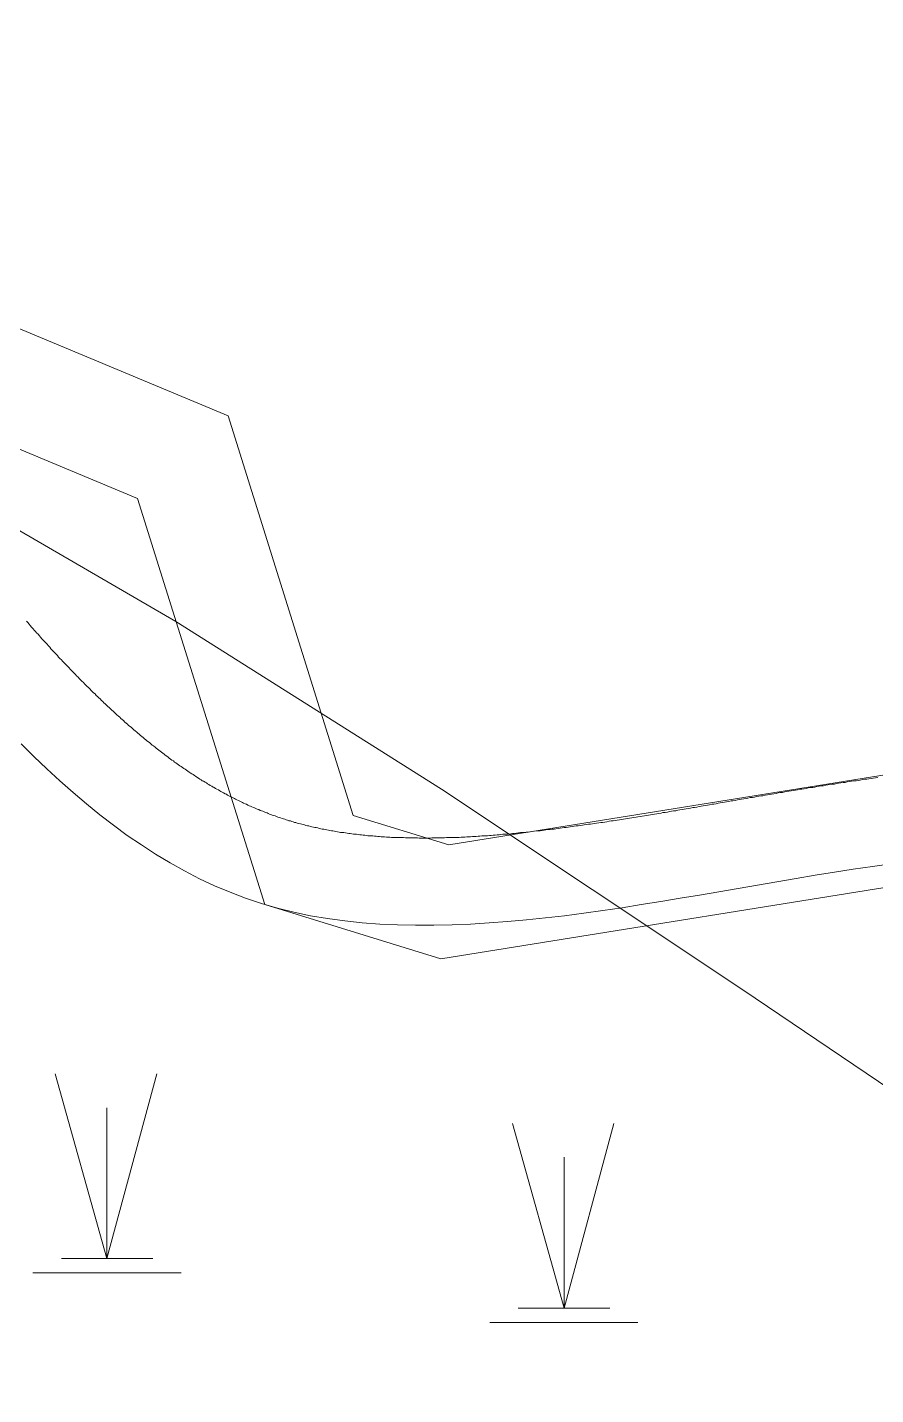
# Model space of a CAD drawing. Header units: metres. Extents: x 533049 to 537618, y 1849954 to 1852676.
# Drawn here: x 534565.49 to 534596.01, y 1851350.06 to 1851399.26 of the extents above; entities that cross this region are included whole.
import ezdxf

# ---------------------------------------------------------------- set-up
doc = ezdxf.new("R2010")
doc.units = ezdxf.units.M
doc.header["$LTSCALE"] = 2
for name, color, linetype, lineweight in [('28', 7, 'Continuous', 13), ('47', 7, 'Continuous', 13), ('57', 7, 'Continuous', 13), ('60', 7, 'Continuous', 13), ('8', 7, 'Continuous', 13)]:
    doc.layers.add(name, color=color, linetype=linetype, lineweight=lineweight)

msp = doc.modelspace()

# ---------------------------------------------------------------- linework, layer by layer
at = {"layer": '28'}
for points in [[(534568.06, 1851375.13), (534568.01, 1851375.18), (534567.96, 1851375.22), (534567.92, 1851375.27), (534567.87, 1851375.31), (534567.82, 1851375.36), (534567.78, 1851375.4), (534567.73, 1851375.45), (534567.68, 1851375.5), (534567.64, 1851375.54), (534567.59, 1851375.59), (534567.54, 1851375.64), (534567.5, 1851375.68), (534567.45, 1851375.73), (534567.4, 1851375.78), (534567.36, 1851375.82), (534567.31, 1851375.87), (534567.26, 1851375.92), (534567.22, 1851375.97), (534567.17, 1851376.02), (534567.13, 1851376.06), (534567.08, 1851376.11), (534567.03, 1851376.16), (534566.99, 1851376.21), (534566.94, 1851376.26), (534566.89, 1851376.31), (534566.85, 1851376.36), (534566.8, 1851376.4), (534566.75, 1851376.45), (534566.71, 1851376.5), (534566.66, 1851376.55), (534566.61, 1851376.6), (534566.57, 1851376.65), (534566.52, 1851376.7), (534566.47, 1851376.75), (534566.43, 1851376.8), (534566.38, 1851376.85), (534566.33, 1851376.9), (534566.29, 1851376.95), (534566.24, 1851377.01), (534566.2, 1851377.06), (534566.15, 1851377.11), (534566.1, 1851377.16), (534566.06, 1851377.21), (534566.01, 1851377.26), (534565.96, 1851377.31), (534565.92, 1851377.36), (534565.87, 1851377.42), (534565.82, 1851377.47), (534565.78, 1851377.52), (534565.73, 1851377.57), (534565.69, 1851377.62), (534565.64, 1851377.68), (534565.59, 1851377.73), (534565.55, 1851377.78), (534565.5, 1851377.84), (534565.45, 1851377.89)], [(534572.79, 1851371.58), (534572.74, 1851371.61), (534572.69, 1851371.63), (534572.65, 1851371.66), (534572.6, 1851371.68), (534572.55, 1851371.71), (534572.5, 1851371.74), (534572.45, 1851371.76), (534572.41, 1851371.79), (534572.36, 1851371.82), (534572.31, 1851371.84), (534572.26, 1851371.87), (534572.21, 1851371.9), (534572.17, 1851371.92), (534572.12, 1851371.95), (534572.07, 1851371.98), (534572.02, 1851372.01), (534571.97, 1851372.04), (534571.93, 1851372.07), (534571.88, 1851372.1), (534571.83, 1851372.13), (534571.78, 1851372.15), (534571.74, 1851372.18), (534571.69, 1851372.21), (534571.64, 1851372.24), (534571.59, 1851372.28), (534571.54, 1851372.31), (534571.5, 1851372.34), (534571.45, 1851372.37), (534571.4, 1851372.4), (534571.35, 1851372.43), (534571.31, 1851372.46), (534571.26, 1851372.49), (534571.21, 1851372.53), (534571.16, 1851372.56), (534571.12, 1851372.59), (534571.07, 1851372.62), (534571.02, 1851372.66), (534570.97, 1851372.69), (534570.93, 1851372.72), (534570.88, 1851372.76), (534570.83, 1851372.79), (534570.78, 1851372.82), (534570.74, 1851372.86), (534570.69, 1851372.89), (534570.64, 1851372.93), (534570.59, 1851372.96), (534570.55, 1851373), (534570.5, 1851373.03), (534570.45, 1851373.07), (534570.41, 1851373.1), (534570.36, 1851373.14), (534570.31, 1851373.18), (534570.26, 1851373.21), (534570.22, 1851373.25), (534570.17, 1851373.28), (534570.12, 1851373.32), (534570.08, 1851373.36), (534570.03, 1851373.4), (534569.98, 1851373.43), (534569.93, 1851373.47), (534569.89, 1851373.51), (534569.84, 1851373.55), (534569.79, 1851373.58), (534569.75, 1851373.62), (534569.7, 1851373.66), (534569.65, 1851373.7), (534569.6, 1851373.74), (534569.56, 1851373.78), (534569.51, 1851373.82), (534569.46, 1851373.86), (534569.42, 1851373.9), (534569.37, 1851373.94), (534569.32, 1851373.98), (534569.28, 1851374.02), (534569.23, 1851374.06), (534569.18, 1851374.1), (534569.13, 1851374.14), (534569.09, 1851374.18), (534569.04, 1851374.22), (534568.99, 1851374.26), (534568.95, 1851374.31), (534568.9, 1851374.35), (534568.85, 1851374.39), (534568.81, 1851374.43), (534568.76, 1851374.47), (534568.71, 1851374.52), (534568.67, 1851374.56), (534568.62, 1851374.6), (534568.57, 1851374.65), (534568.53, 1851374.69), (534568.48, 1851374.73), (534568.43, 1851374.78), (534568.38, 1851374.82), (534568.34, 1851374.86), (534568.29, 1851374.91), (534568.24, 1851374.95), (534568.2, 1851375), (534568.15, 1851375.04), (534568.1, 1851375.09), (534568.06, 1851375.13)], [(534596.09, 1851372.26), (534596.01, 1851372.25), (534595.93, 1851372.24), (534595.85, 1851372.23), (534595.77, 1851372.22), (534595.7, 1851372.21), (534595.62, 1851372.2), (534595.54, 1851372.19), (534595.46, 1851372.17), (534595.38, 1851372.16), (534595.31, 1851372.15), (534595.23, 1851372.14), (534595.15, 1851372.13), (534595.07, 1851372.12), (534594.99, 1851372.11), (534594.92, 1851372.09), (534594.84, 1851372.08), (534594.76, 1851372.07), (534594.68, 1851372.06), (534594.61, 1851372.05), (534594.53, 1851372.03), (534594.45, 1851372.02), (534594.37, 1851372.01), (534594.29, 1851372), (534594.22, 1851371.99), (534594.14, 1851371.97), (534594.06, 1851371.96), (534593.98, 1851371.95), (534593.9, 1851371.94), (534593.83, 1851371.92), (534593.75, 1851371.91), (534593.67, 1851371.9), (534593.59, 1851371.89), (534593.52, 1851371.87), (534593.44, 1851371.86), (534593.36, 1851371.85), (534593.28, 1851371.84), (534593.2, 1851371.82), (534593.13, 1851371.81), (534593.05, 1851371.8), (534592.97, 1851371.78), (534592.89, 1851371.77), (534592.82, 1851371.76), (534592.74, 1851371.75), (534592.66, 1851371.73), (534592.58, 1851371.72), (534592.51, 1851371.71), (534592.43, 1851371.69), (534592.35, 1851371.68), (534592.27, 1851371.67)], [(534592.27, 1851371.67), (534592.2, 1851371.65), (534592.12, 1851371.64), (534592.04, 1851371.63), (534591.96, 1851371.61), (534591.89, 1851371.6), (534591.81, 1851371.59), (534591.73, 1851371.58), (534591.66, 1851371.56), (534591.58, 1851371.55), (534591.5, 1851371.54), (534591.42, 1851371.52), (534591.35, 1851371.51), (534591.27, 1851371.5), (534591.19, 1851371.48), (534591.12, 1851371.47), (534591.04, 1851371.46), (534590.96, 1851371.44), (534590.88, 1851371.43), (534590.81, 1851371.42), (534590.73, 1851371.4), (534590.65, 1851371.39), (534590.58, 1851371.38), (534590.5, 1851371.36), (534590.42, 1851371.35), (534590.35, 1851371.34), (534590.27, 1851371.32), (534590.19, 1851371.31), (534590.12, 1851371.3), (534590.04, 1851371.28), (534589.96, 1851371.27), (534589.89, 1851371.26), (534589.81, 1851371.24), (534589.73, 1851371.23), (534589.66, 1851371.22), (534589.58, 1851371.2), (534589.5, 1851371.19), (534589.43, 1851371.18), (534589.35, 1851371.16), (534589.28, 1851371.15), (534589.2, 1851371.14), (534589.12, 1851371.13), (534589.05, 1851371.11), (534588.97, 1851371.1), (534588.9, 1851371.09), (534588.82, 1851371.07), (534588.74, 1851371.06), (534588.67, 1851371.05), (534588.59, 1851371.04), (534588.52, 1851371.02), (534588.44, 1851371.01), (534588.36, 1851371), (534588.29, 1851370.98), (534588.21, 1851370.97), (534588.14, 1851370.96), (534588.06, 1851370.95), (534587.99, 1851370.93), (534587.91, 1851370.92), (534587.84, 1851370.91), (534587.76, 1851370.9), (534587.69, 1851370.89), (534587.61, 1851370.87), (534587.54, 1851370.86), (534587.46, 1851370.85), (534587.39, 1851370.84), (534587.31, 1851370.82), (534587.24, 1851370.81), (534587.16, 1851370.8), (534587.09, 1851370.79), (534587.01, 1851370.78), (534586.94, 1851370.77), (534586.86, 1851370.75), (534586.79, 1851370.74), (534586.71, 1851370.73), (534586.64, 1851370.72), (534586.57, 1851370.71), (534586.49, 1851370.7), (534586.42, 1851370.69), (534586.34, 1851370.67), (534586.27, 1851370.66), (534586.19, 1851370.65), (534586.12, 1851370.64), (534586.05, 1851370.63), (534585.97, 1851370.62), (534585.9, 1851370.61), (534585.83, 1851370.6), (534585.75, 1851370.59), (534585.68, 1851370.58), (534585.61, 1851370.57), (534585.53, 1851370.56), (534585.46, 1851370.55), (534585.39, 1851370.54), (534585.31, 1851370.53), (534585.24, 1851370.52), (534585.17, 1851370.51), (534585.09, 1851370.5), (534585.02, 1851370.49), (534584.95, 1851370.48), (534584.88, 1851370.47), (534584.8, 1851370.46), (534584.73, 1851370.45)], [(534578.04, 1851370.15), (534577.98, 1851370.15), (534577.92, 1851370.16), (534577.86, 1851370.16), (534577.8, 1851370.17), (534577.74, 1851370.17), (534577.69, 1851370.18), (534577.63, 1851370.19), (534577.57, 1851370.19), (534577.51, 1851370.2), (534577.45, 1851370.2), (534577.39, 1851370.21), (534577.33, 1851370.22), (534577.28, 1851370.22), (534577.22, 1851370.23), (534577.16, 1851370.24), (534577.1, 1851370.25), (534577.05, 1851370.25), (534576.99, 1851370.26), (534576.93, 1851370.27), (534576.88, 1851370.28), (534576.82, 1851370.29), (534576.76, 1851370.29), (534576.71, 1851370.3), (534576.65, 1851370.31), (534576.59, 1851370.32), (534576.54, 1851370.33), (534576.48, 1851370.34), (534576.43, 1851370.35), (534576.37, 1851370.36), (534576.32, 1851370.37), (534576.26, 1851370.38), (534576.21, 1851370.39), (534576.15, 1851370.4), (534576.1, 1851370.41), (534576.05, 1851370.42), (534575.99, 1851370.43), (534575.94, 1851370.45), (534575.88, 1851370.46), (534575.83, 1851370.47), (534575.78, 1851370.48), (534575.72, 1851370.49), (534575.67, 1851370.5), (534575.62, 1851370.52), (534575.57, 1851370.53), (534575.51, 1851370.54), (534575.46, 1851370.56), (534575.41, 1851370.57), (534575.36, 1851370.58), (534575.31, 1851370.6), (534575.26, 1851370.61), (534575.2, 1851370.62), (534575.15, 1851370.64), (534575.1, 1851370.65), (534575.05, 1851370.67), (534575, 1851370.68), (534574.95, 1851370.7), (534574.9, 1851370.71), (534574.85, 1851370.73), (534574.8, 1851370.74), (534574.75, 1851370.76), (534574.7, 1851370.78), (534574.65, 1851370.79), (534574.6, 1851370.81), (534574.55, 1851370.83), (534574.5, 1851370.84), (534574.45, 1851370.86), (534574.4, 1851370.88), (534574.35, 1851370.9), (534574.3, 1851370.91), (534574.25, 1851370.93), (534574.2, 1851370.95), (534574.15, 1851370.97), (534574.11, 1851370.99), (534574.06, 1851371.01), (534574.01, 1851371.03), (534573.96, 1851371.05), (534573.91, 1851371.06), (534573.86, 1851371.08), (534573.81, 1851371.11), (534573.76, 1851371.13), (534573.71, 1851371.15), (534573.66, 1851371.17), (534573.62, 1851371.19), (534573.57, 1851371.21), (534573.52, 1851371.23), (534573.47, 1851371.25), (534573.42, 1851371.27), (534573.37, 1851371.3), (534573.32, 1851371.32), (534573.27, 1851371.34), (534573.23, 1851371.37), (534573.18, 1851371.39), (534573.13, 1851371.41), (534573.08, 1851371.44), (534573.03, 1851371.46), (534572.98, 1851371.48), (534572.94, 1851371.51), (534572.89, 1851371.53), (534572.84, 1851371.56), (534572.79, 1851371.58)], [(534584.73, 1851370.45), (534584.66, 1851370.44), (534584.59, 1851370.43), (534584.51, 1851370.42), (534584.44, 1851370.41), (534584.37, 1851370.4), (534584.3, 1851370.39), (534584.23, 1851370.39), (534584.15, 1851370.38), (534584.08, 1851370.37), (534584.01, 1851370.36), (534583.94, 1851370.35), (534583.87, 1851370.34), (534583.8, 1851370.34), (534583.73, 1851370.33), (534583.65, 1851370.32), (534583.58, 1851370.31), (534583.51, 1851370.3), (534583.44, 1851370.3), (534583.37, 1851370.29), (534583.3, 1851370.28), (534583.23, 1851370.28), (534583.16, 1851370.27), (534583.09, 1851370.26), (534583.02, 1851370.25), (534582.95, 1851370.25), (534582.88, 1851370.24), (534582.81, 1851370.23), (534582.74, 1851370.23), (534582.67, 1851370.22), (534582.6, 1851370.22), (534582.53, 1851370.21), (534582.46, 1851370.2), (534582.39, 1851370.2), (534582.32, 1851370.19), (534582.25, 1851370.19), (534582.18, 1851370.18), (534582.12, 1851370.18), (534582.05, 1851370.17), (534581.98, 1851370.17), (534581.91, 1851370.16), (534581.84, 1851370.16), (534581.77, 1851370.15), (534581.71, 1851370.15), (534581.64, 1851370.14), (534581.57, 1851370.14), (534581.5, 1851370.14), (534581.43, 1851370.13), (534581.37, 1851370.13), (534581.3, 1851370.13), (534581.23, 1851370.12), (534581.16, 1851370.12), (534581.1, 1851370.12), (534581.03, 1851370.11), (534580.96, 1851370.11), (534580.9, 1851370.11), (534580.83, 1851370.1), (534580.76, 1851370.1), (534580.7, 1851370.1), (534580.63, 1851370.1), (534580.57, 1851370.1), (534580.5, 1851370.09), (534580.43, 1851370.09), (534580.37, 1851370.09), (534580.3, 1851370.09), (534580.24, 1851370.09), (534580.17, 1851370.09), (534580.11, 1851370.09), (534580.04, 1851370.09), (534579.98, 1851370.08), (534579.91, 1851370.08), (534579.85, 1851370.08), (534579.78, 1851370.08), (534579.72, 1851370.08), (534579.66, 1851370.08), (534579.59, 1851370.08), (534579.53, 1851370.09), (534579.46, 1851370.09), (534579.4, 1851370.09), (534579.34, 1851370.09), (534579.27, 1851370.09), (534579.21, 1851370.09), (534579.15, 1851370.09), (534579.09, 1851370.09), (534579.02, 1851370.1), (534578.96, 1851370.1), (534578.9, 1851370.1), (534578.84, 1851370.1), (534578.77, 1851370.1), (534578.71, 1851370.11), (534578.65, 1851370.11), (534578.59, 1851370.11), (534578.53, 1851370.12), (534578.47, 1851370.12), (534578.41, 1851370.12), (534578.34, 1851370.13), (534578.28, 1851370.13), (534578.22, 1851370.13), (534578.16, 1851370.14), (534578.1, 1851370.14), (534578.04, 1851370.15)]]:
    msp.add_lwpolyline(points, dxfattribs=at)
at = {"layer": '47'}
msp.add_lwpolyline([(534599.33, 1851368.79), (534580.37, 1851365.74), (534574.03, 1851367.7), (534569.45, 1851382.31), (534545.76, 1851392.2), (534505.36, 1851408.46), (534491.18, 1851418.85), (534486.97, 1851435.82), (534487.19, 1851451.18)], dxfattribs=at)
at = {"layer": '57'}
for p, q in [((534568.35, 1851354.95), (534566.49, 1851361.6)), ((534568.35, 1851354.95), (534570.14, 1851361.6)), ((534568.35, 1851354.95), (534568.35, 1851360.38)), ((534584.8, 1851353.17), (534582.94, 1851359.81)), ((534584.8, 1851353.17), (534586.59, 1851359.81)), ((534584.8, 1851353.17), (534584.8, 1851358.6)), ((534566.71, 1851354.95), (534570, 1851354.95)), ((534565.68, 1851354.44), (534571.02, 1851354.44)), ((534583.15, 1851353.17), (534586.45, 1851353.17)), ((534582.13, 1851352.65), (534587.46, 1851352.65))]:
    msp.add_line(p, q, dxfattribs=at)
for points in [[(534487.19, 1851451.18), (534486.97, 1851435.82), (534491.18, 1851418.85), (534505.36, 1851408.46), (534516.35, 1851404.08), (534545.76, 1851392.2), (534569.45, 1851382.31), (534574.03, 1851367.7), (534580.37, 1851365.74), (534599.33, 1851368.79), (534608.94, 1851368.24), (534620.27, 1851354.02), (534629.58, 1851341.84), (534639.87, 1851338.46), (534653.33, 1851347.19), (534665.18, 1851355.36), (534685.09, 1851350.22), (534700.06, 1851349.97), (534720.12, 1851364.62), (534734.21, 1851373.4), (534760.13, 1851371.69), (534775.6, 1851372.17), (534797.93, 1851383.11), (534819.54, 1851398.1)], [(534481.56, 1851443.95), (534492.68, 1851434.96), (534501.73, 1851427.37), (534508.71, 1851421.16), (534513.63, 1851416.34), (534516.48, 1851412.92), (534518.44, 1851410.2), (534520.67, 1851407.52), (534523.18, 1851404.87), (534525.97, 1851402.25), (534529.04, 1851399.66), (534532.43, 1851397.16), (534536.2, 1851394.82), (534540.35, 1851392.63), (534544.88, 1851390.6), (534549.79, 1851388.72), (534555.53, 1851386.31), (534562.54, 1851382.69), (534570.83, 1851377.88), (534580.39, 1851371.85), (534591.23, 1851364.62), (534601.89, 1851357.42)], [(534490.97, 1851436.28), (534494.72, 1851421.22), (534507.32, 1851411.99), (534517.85, 1851407.79), (534547.27, 1851395.9), (534572.71, 1851385.28), (534577.21, 1851370.9), (534580.65, 1851369.84), (534599.12, 1851372.81), (534610.95, 1851372.13), (534623.43, 1851356.48), (534632, 1851345.25), (534639.29, 1851342.86), (534651.11, 1851350.52), (534664.42, 1851359.69), (534685.63, 1851354.21), (534698.79, 1851353.99), (534717.88, 1851367.94), (534733.19, 1851377.48), (534760.19, 1851375.69), (534774.62, 1851376.14), (534795.89, 1851386.57), (534817.16, 1851401.32)]]:
    msp.add_lwpolyline(points, dxfattribs=at)
at = {"layer": '60'}
msp.add_lwpolyline([(534596.57, 1851369.16), (534595.9, 1851369.06), (534595.21, 1851368.96), (534594.53, 1851368.86), (534593.84, 1851368.75), (534593.15, 1851368.63), (534592.46, 1851368.51), (534591.76, 1851368.39), (534591.07, 1851368.27), (534590.37, 1851368.15), (534589.67, 1851368.03), (534588.98, 1851367.92), (534588.28, 1851367.8), (534587.58, 1851367.69), (534586.89, 1851367.58), (534586.2, 1851367.48), (534585.51, 1851367.38), (534584.82, 1851367.29), (534584.13, 1851367.21), (534583.45, 1851367.14), (534582.77, 1851367.08), (534582.1, 1851367.03), (534581.43, 1851366.99), (534580.77, 1851366.96), (534580.11, 1851366.95), (534579.46, 1851366.95), (534578.81, 1851366.96), (534578.17, 1851366.99), (534577.54, 1851367.04), (534576.91, 1851367.11), (534576.29, 1851367.19), (534575.68, 1851367.29), (534575.08, 1851367.42), (534574.49, 1851367.56), (534573.91, 1851367.73), (534573.34, 1851367.92), (534572.78, 1851368.14), (534572.22, 1851368.37), (534571.68, 1851368.62), (534571.14, 1851368.9), (534570.62, 1851369.19), (534570.1, 1851369.51), (534569.59, 1851369.84), (534569.08, 1851370.18), (534568.58, 1851370.55), (534568.09, 1851370.92), (534567.61, 1851371.32), (534567.13, 1851371.72), (534566.65, 1851372.14), (534566.19, 1851372.58), (534565.72, 1851373.02), (534565.26, 1851373.48)], dxfattribs=at)
at = {"layer": '8'}
for points in [[(534568.06, 1851375.13), (534568.01, 1851375.18), (534567.96, 1851375.22), (534567.92, 1851375.27), (534567.87, 1851375.31), (534567.82, 1851375.36), (534567.78, 1851375.4), (534567.73, 1851375.45), (534567.68, 1851375.5), (534567.64, 1851375.54), (534567.59, 1851375.59), (534567.54, 1851375.64), (534567.5, 1851375.68), (534567.45, 1851375.73), (534567.4, 1851375.78), (534567.36, 1851375.82), (534567.31, 1851375.87), (534567.26, 1851375.92), (534567.22, 1851375.97), (534567.17, 1851376.02), (534567.13, 1851376.06), (534567.08, 1851376.11), (534567.03, 1851376.16), (534566.99, 1851376.21), (534566.94, 1851376.26), (534566.89, 1851376.31), (534566.85, 1851376.36), (534566.8, 1851376.4), (534566.75, 1851376.45), (534566.71, 1851376.5), (534566.66, 1851376.55), (534566.61, 1851376.6), (534566.57, 1851376.65), (534566.52, 1851376.7), (534566.47, 1851376.75), (534566.43, 1851376.8), (534566.38, 1851376.85), (534566.33, 1851376.9), (534566.29, 1851376.95), (534566.24, 1851377.01), (534566.2, 1851377.06), (534566.15, 1851377.11), (534566.1, 1851377.16), (534566.06, 1851377.21), (534566.01, 1851377.26), (534565.96, 1851377.31), (534565.92, 1851377.36), (534565.87, 1851377.42), (534565.82, 1851377.47), (534565.78, 1851377.52), (534565.73, 1851377.57), (534565.69, 1851377.62), (534565.64, 1851377.68), (534565.59, 1851377.73), (534565.55, 1851377.78), (534565.5, 1851377.84), (534565.45, 1851377.89)], [(534572.79, 1851371.58), (534572.74, 1851371.61), (534572.69, 1851371.63), (534572.65, 1851371.66), (534572.6, 1851371.68), (534572.55, 1851371.71), (534572.5, 1851371.74), (534572.45, 1851371.76), (534572.41, 1851371.79), (534572.36, 1851371.82), (534572.31, 1851371.84), (534572.26, 1851371.87), (534572.21, 1851371.9), (534572.17, 1851371.92), (534572.12, 1851371.95), (534572.07, 1851371.98), (534572.02, 1851372.01), (534571.97, 1851372.04), (534571.93, 1851372.07), (534571.88, 1851372.1), (534571.83, 1851372.13), (534571.78, 1851372.15), (534571.74, 1851372.18), (534571.69, 1851372.21), (534571.64, 1851372.24), (534571.59, 1851372.28), (534571.54, 1851372.31), (534571.5, 1851372.34), (534571.45, 1851372.37), (534571.4, 1851372.4), (534571.35, 1851372.43), (534571.31, 1851372.46), (534571.26, 1851372.49), (534571.21, 1851372.53), (534571.16, 1851372.56), (534571.12, 1851372.59), (534571.07, 1851372.62), (534571.02, 1851372.66), (534570.97, 1851372.69), (534570.93, 1851372.72), (534570.88, 1851372.76), (534570.83, 1851372.79), (534570.78, 1851372.82), (534570.74, 1851372.86), (534570.69, 1851372.89), (534570.64, 1851372.93), (534570.59, 1851372.96), (534570.55, 1851373), (534570.5, 1851373.03), (534570.45, 1851373.07), (534570.41, 1851373.1), (534570.36, 1851373.14), (534570.31, 1851373.18), (534570.26, 1851373.21), (534570.22, 1851373.25), (534570.17, 1851373.28), (534570.12, 1851373.32), (534570.08, 1851373.36), (534570.03, 1851373.4), (534569.98, 1851373.43), (534569.93, 1851373.47), (534569.89, 1851373.51), (534569.84, 1851373.55), (534569.79, 1851373.58), (534569.75, 1851373.62), (534569.7, 1851373.66), (534569.65, 1851373.7), (534569.6, 1851373.74), (534569.56, 1851373.78), (534569.51, 1851373.82), (534569.46, 1851373.86), (534569.42, 1851373.9), (534569.37, 1851373.94), (534569.32, 1851373.98), (534569.28, 1851374.02), (534569.23, 1851374.06), (534569.18, 1851374.1), (534569.13, 1851374.14), (534569.09, 1851374.18), (534569.04, 1851374.22), (534568.99, 1851374.26), (534568.95, 1851374.31), (534568.9, 1851374.35), (534568.85, 1851374.39), (534568.81, 1851374.43), (534568.76, 1851374.47), (534568.71, 1851374.52), (534568.67, 1851374.56), (534568.62, 1851374.6), (534568.57, 1851374.65), (534568.53, 1851374.69), (534568.48, 1851374.73), (534568.43, 1851374.78), (534568.38, 1851374.82), (534568.34, 1851374.86), (534568.29, 1851374.91), (534568.24, 1851374.95), (534568.2, 1851375), (534568.15, 1851375.04), (534568.1, 1851375.09), (534568.06, 1851375.13)], [(534596.09, 1851372.26), (534596.01, 1851372.25), (534595.93, 1851372.24), (534595.85, 1851372.23), (534595.77, 1851372.22), (534595.7, 1851372.21), (534595.62, 1851372.2), (534595.54, 1851372.19), (534595.46, 1851372.17), (534595.38, 1851372.16), (534595.31, 1851372.15), (534595.23, 1851372.14), (534595.15, 1851372.13), (534595.07, 1851372.12), (534594.99, 1851372.11), (534594.92, 1851372.09), (534594.84, 1851372.08), (534594.76, 1851372.07), (534594.68, 1851372.06), (534594.61, 1851372.05), (534594.53, 1851372.03), (534594.45, 1851372.02), (534594.37, 1851372.01), (534594.29, 1851372), (534594.22, 1851371.99), (534594.14, 1851371.97), (534594.06, 1851371.96), (534593.98, 1851371.95), (534593.9, 1851371.94), (534593.83, 1851371.92), (534593.75, 1851371.91), (534593.67, 1851371.9), (534593.59, 1851371.89), (534593.52, 1851371.87), (534593.44, 1851371.86), (534593.36, 1851371.85), (534593.28, 1851371.84), (534593.2, 1851371.82), (534593.13, 1851371.81), (534593.05, 1851371.8), (534592.97, 1851371.78), (534592.89, 1851371.77), (534592.82, 1851371.76), (534592.74, 1851371.75), (534592.66, 1851371.73), (534592.58, 1851371.72), (534592.51, 1851371.71), (534592.43, 1851371.69), (534592.35, 1851371.68), (534592.27, 1851371.67)], [(534592.27, 1851371.67), (534592.2, 1851371.65), (534592.12, 1851371.64), (534592.04, 1851371.63), (534591.96, 1851371.61), (534591.89, 1851371.6), (534591.81, 1851371.59), (534591.73, 1851371.58), (534591.66, 1851371.56), (534591.58, 1851371.55), (534591.5, 1851371.54), (534591.42, 1851371.52), (534591.35, 1851371.51), (534591.27, 1851371.5), (534591.19, 1851371.48), (534591.12, 1851371.47), (534591.04, 1851371.46), (534590.96, 1851371.44), (534590.88, 1851371.43), (534590.81, 1851371.42), (534590.73, 1851371.4), (534590.65, 1851371.39), (534590.58, 1851371.38), (534590.5, 1851371.36), (534590.42, 1851371.35), (534590.35, 1851371.34), (534590.27, 1851371.32), (534590.19, 1851371.31), (534590.12, 1851371.3), (534590.04, 1851371.28), (534589.96, 1851371.27), (534589.89, 1851371.26), (534589.81, 1851371.24), (534589.73, 1851371.23), (534589.66, 1851371.22), (534589.58, 1851371.2), (534589.5, 1851371.19), (534589.43, 1851371.18), (534589.35, 1851371.16), (534589.28, 1851371.15), (534589.2, 1851371.14), (534589.12, 1851371.13), (534589.05, 1851371.11), (534588.97, 1851371.1), (534588.9, 1851371.09), (534588.82, 1851371.07), (534588.74, 1851371.06), (534588.67, 1851371.05), (534588.59, 1851371.04), (534588.52, 1851371.02), (534588.44, 1851371.01), (534588.36, 1851371), (534588.29, 1851370.98), (534588.21, 1851370.97), (534588.14, 1851370.96), (534588.06, 1851370.95), (534587.99, 1851370.93), (534587.91, 1851370.92), (534587.84, 1851370.91), (534587.76, 1851370.9), (534587.69, 1851370.89), (534587.61, 1851370.87), (534587.54, 1851370.86), (534587.46, 1851370.85), (534587.39, 1851370.84), (534587.31, 1851370.82), (534587.24, 1851370.81), (534587.16, 1851370.8), (534587.09, 1851370.79), (534587.01, 1851370.78), (534586.94, 1851370.77), (534586.86, 1851370.75), (534586.79, 1851370.74), (534586.71, 1851370.73), (534586.64, 1851370.72), (534586.57, 1851370.71), (534586.49, 1851370.7), (534586.42, 1851370.69), (534586.34, 1851370.67), (534586.27, 1851370.66), (534586.19, 1851370.65), (534586.12, 1851370.64), (534586.05, 1851370.63), (534585.97, 1851370.62), (534585.9, 1851370.61), (534585.83, 1851370.6), (534585.75, 1851370.59), (534585.68, 1851370.58), (534585.61, 1851370.57), (534585.53, 1851370.56), (534585.46, 1851370.55), (534585.39, 1851370.54), (534585.31, 1851370.53), (534585.24, 1851370.52), (534585.17, 1851370.51), (534585.09, 1851370.5), (534585.02, 1851370.49), (534584.95, 1851370.48), (534584.88, 1851370.47), (534584.8, 1851370.46), (534584.73, 1851370.45)], [(534578.04, 1851370.15), (534577.98, 1851370.15), (534577.92, 1851370.16), (534577.86, 1851370.16), (534577.8, 1851370.17), (534577.74, 1851370.17), (534577.69, 1851370.18), (534577.63, 1851370.19), (534577.57, 1851370.19), (534577.51, 1851370.2), (534577.45, 1851370.2), (534577.39, 1851370.21), (534577.33, 1851370.22), (534577.28, 1851370.22), (534577.22, 1851370.23), (534577.16, 1851370.24), (534577.1, 1851370.25), (534577.05, 1851370.25), (534576.99, 1851370.26), (534576.93, 1851370.27), (534576.88, 1851370.28), (534576.82, 1851370.29), (534576.76, 1851370.29), (534576.71, 1851370.3), (534576.65, 1851370.31), (534576.59, 1851370.32), (534576.54, 1851370.33), (534576.48, 1851370.34), (534576.43, 1851370.35), (534576.37, 1851370.36), (534576.32, 1851370.37), (534576.26, 1851370.38), (534576.21, 1851370.39), (534576.15, 1851370.4), (534576.1, 1851370.41), (534576.05, 1851370.42), (534575.99, 1851370.43), (534575.94, 1851370.45), (534575.88, 1851370.46), (534575.83, 1851370.47), (534575.78, 1851370.48), (534575.72, 1851370.49), (534575.67, 1851370.5), (534575.62, 1851370.52), (534575.57, 1851370.53), (534575.51, 1851370.54), (534575.46, 1851370.56), (534575.41, 1851370.57), (534575.36, 1851370.58), (534575.31, 1851370.6), (534575.26, 1851370.61), (534575.2, 1851370.62), (534575.15, 1851370.64), (534575.1, 1851370.65), (534575.05, 1851370.67), (534575, 1851370.68), (534574.95, 1851370.7), (534574.9, 1851370.71), (534574.85, 1851370.73), (534574.8, 1851370.74), (534574.75, 1851370.76), (534574.7, 1851370.78), (534574.65, 1851370.79), (534574.6, 1851370.81), (534574.55, 1851370.83), (534574.5, 1851370.84), (534574.45, 1851370.86), (534574.4, 1851370.88), (534574.35, 1851370.9), (534574.3, 1851370.91), (534574.25, 1851370.93), (534574.2, 1851370.95), (534574.15, 1851370.97), (534574.11, 1851370.99), (534574.06, 1851371.01), (534574.01, 1851371.03), (534573.96, 1851371.05), (534573.91, 1851371.06), (534573.86, 1851371.08), (534573.81, 1851371.11), (534573.76, 1851371.13), (534573.71, 1851371.15), (534573.66, 1851371.17), (534573.62, 1851371.19), (534573.57, 1851371.21), (534573.52, 1851371.23), (534573.47, 1851371.25), (534573.42, 1851371.27), (534573.37, 1851371.3), (534573.32, 1851371.32), (534573.27, 1851371.34), (534573.23, 1851371.37), (534573.18, 1851371.39), (534573.13, 1851371.41), (534573.08, 1851371.44), (534573.03, 1851371.46), (534572.98, 1851371.48), (534572.94, 1851371.51), (534572.89, 1851371.53), (534572.84, 1851371.56), (534572.79, 1851371.58)], [(534584.73, 1851370.45), (534584.66, 1851370.44), (534584.59, 1851370.43), (534584.51, 1851370.42), (534584.44, 1851370.41), (534584.37, 1851370.4), (534584.3, 1851370.39), (534584.23, 1851370.39), (534584.15, 1851370.38), (534584.08, 1851370.37), (534584.01, 1851370.36), (534583.94, 1851370.35), (534583.87, 1851370.34), (534583.8, 1851370.34), (534583.73, 1851370.33), (534583.65, 1851370.32), (534583.58, 1851370.31), (534583.51, 1851370.3), (534583.44, 1851370.3), (534583.37, 1851370.29), (534583.3, 1851370.28), (534583.23, 1851370.28), (534583.16, 1851370.27), (534583.09, 1851370.26), (534583.02, 1851370.25), (534582.95, 1851370.25), (534582.88, 1851370.24), (534582.81, 1851370.23), (534582.74, 1851370.23), (534582.67, 1851370.22), (534582.6, 1851370.22), (534582.53, 1851370.21), (534582.46, 1851370.2), (534582.39, 1851370.2), (534582.32, 1851370.19), (534582.25, 1851370.19), (534582.18, 1851370.18), (534582.12, 1851370.18), (534582.05, 1851370.17), (534581.98, 1851370.17), (534581.91, 1851370.16), (534581.84, 1851370.16), (534581.77, 1851370.15), (534581.71, 1851370.15), (534581.64, 1851370.14), (534581.57, 1851370.14), (534581.5, 1851370.14), (534581.43, 1851370.13), (534581.37, 1851370.13), (534581.3, 1851370.13), (534581.23, 1851370.12), (534581.16, 1851370.12), (534581.1, 1851370.12), (534581.03, 1851370.11), (534580.96, 1851370.11), (534580.9, 1851370.11), (534580.83, 1851370.1), (534580.76, 1851370.1), (534580.7, 1851370.1), (534580.63, 1851370.1), (534580.57, 1851370.1), (534580.5, 1851370.09), (534580.43, 1851370.09), (534580.37, 1851370.09), (534580.3, 1851370.09), (534580.24, 1851370.09), (534580.17, 1851370.09), (534580.11, 1851370.09), (534580.04, 1851370.09), (534579.98, 1851370.08), (534579.91, 1851370.08), (534579.85, 1851370.08), (534579.78, 1851370.08), (534579.72, 1851370.08), (534579.66, 1851370.08), (534579.59, 1851370.08), (534579.53, 1851370.09), (534579.46, 1851370.09), (534579.4, 1851370.09), (534579.34, 1851370.09), (534579.27, 1851370.09), (534579.21, 1851370.09), (534579.15, 1851370.09), (534579.09, 1851370.09), (534579.02, 1851370.1), (534578.96, 1851370.1), (534578.9, 1851370.1), (534578.84, 1851370.1), (534578.77, 1851370.1), (534578.71, 1851370.11), (534578.65, 1851370.11), (534578.59, 1851370.11), (534578.53, 1851370.12), (534578.47, 1851370.12), (534578.41, 1851370.12), (534578.34, 1851370.13), (534578.28, 1851370.13), (534578.22, 1851370.13), (534578.16, 1851370.14), (534578.1, 1851370.14), (534578.04, 1851370.15)]]:
    msp.add_lwpolyline(points, dxfattribs=at)

doc.saveas('drawing.dxf')
